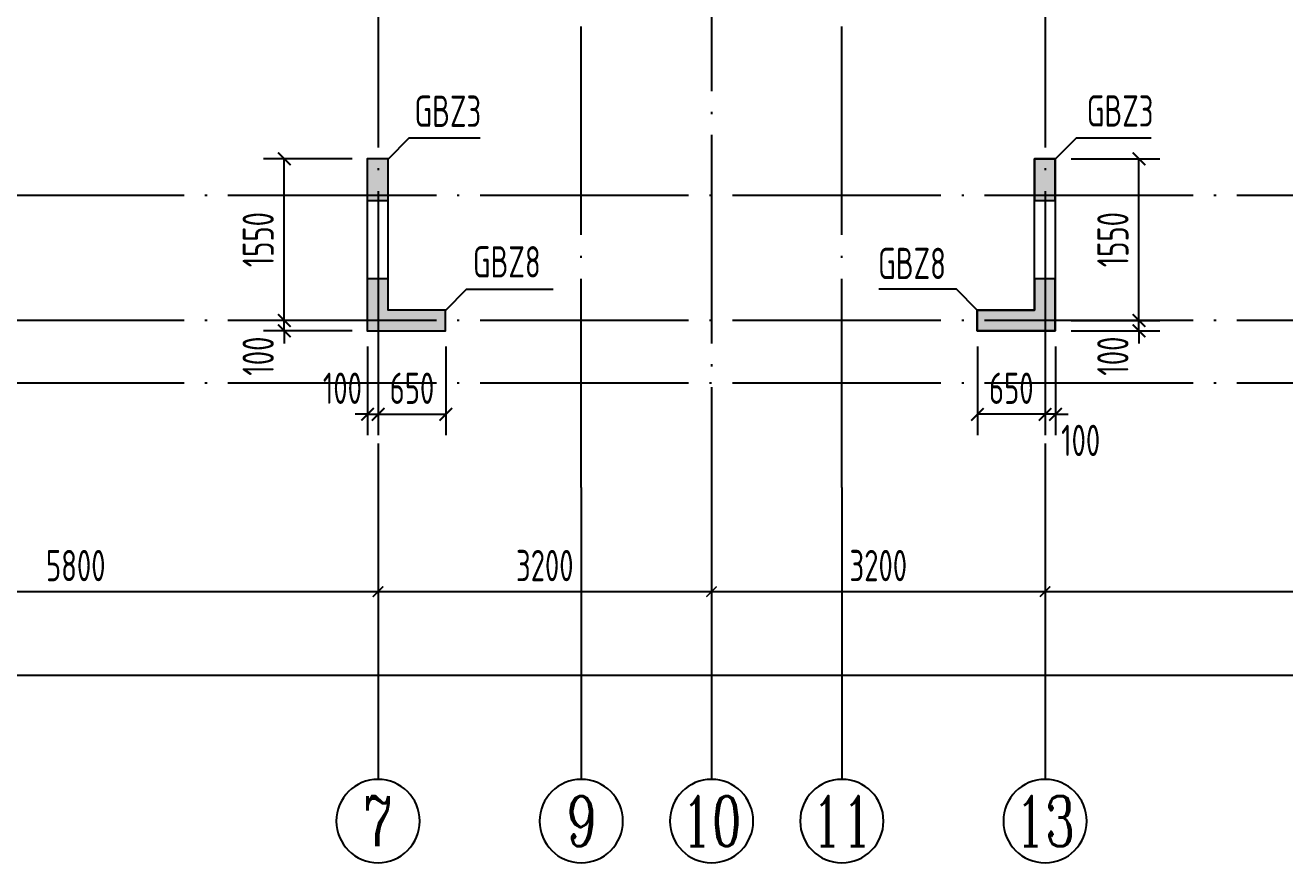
# Model space of a CAD drawing. Extents: x -812054 to 22247, y -644080 to 1003627.
# Drawn here: x -474868 to -462783, y -365126 to -357095 of the extents above; entities that cross this region are included whole.
import ezdxf
from ezdxf.enums import TextEntityAlignment as Align

# ---------------------------------------------------------------- set-up
doc = ezdxf.new("R2010")
doc.units = 0
doc.header["$LTSCALE"] = 1000
doc.linetypes.add('DOTE', pattern=[2.42, 2, -0.2, 0.02, -0.2])
doc.layers.get('0').update_dxf_attribs({"linetype": 'CONTINUOUS'})
doc.layers.get('DEFPOINTS').update_dxf_attribs({"linetype": 'CONTINUOUS'})
for name, color, linetype in [('A-AXIS', 1, 'CONTINUOUS'), ('A-DOTE', 10, 'DOTE'), ('AXIS_NUM', 7, 'CONTINUOUS'), ('S-Q墙实线', 6, 'CONTINUOUS'), ('S-Q墙标注', 3, 'CONTINUOUS'), ('S-X详图填充', 252, 'CONTINUOUS'), ('S-X详图实线', 4, 'CONTINUOUS'), ('S-Y一般标注', 3, 'CONTINUOUS'), ('S-Z柱编号', 6, 'CONTINUOUS')]:
    doc.layers.add(name, color=color, linetype=linetype)
doc.styles.add('TSSD_Axis', font='complex.shx', dxfattribs={"width": 0.7, "bigfont": 'hztxt.shx'})
doc.styles.add('TSSD_DIMENSION', font='Tssdeng.shx', dxfattribs={"width": 0.7, "bigfont": 'tssdchn.shx'})
doc.styles.add('TSSD_REIN', font='tssdeng.shx', dxfattribs={"width": 0.7, "height": 300, "bigfont": 'tssdchn.shx'})
doc.styles.add('结构文字', font='zstxt.shx', dxfattribs={"width": 0.7, "bigfont": 'zshz.shx'})
doc.dimstyles.new('STRUCK', dxfattribs={"dimtxt": 400, "dimasz": 121, "dimexe": 200, "dimexo": 150, "dimgap": 115, "dimtad": 1, "dimdec": 0, "dimdsep": 46, "dimtxsty": '结构文字', "dimblk": 'ARCHTICK', "dimcen": 400, "dimclrd": 3, "dimclre": 3, "dimclrt": 7, "dimadec": 0, "dimazin": 0, "dimtfac": 1, "dimtdec": 0, "dimtix": 1, "dimtmove": 2, "dimatfit": 3, "dimldrblk": '_DIMX', "dimfxl": 1, "dimtolj": 1, "dimtzin": 0, "dimarcsym": 0})
doc.dimstyles.new('TSSD_100_100', dxfattribs={"dimtxt": 300, "dimasz": 100, "dimexe": 100, "dimexo": 250, "dimgap": 100, "dimtad": 1, "dimdec": 0, "dimzin": 0, "dimdsep": 46, "dimtxsty": 'TSSD_DIMENSION', "dimblk": 'ARCHTICK', "dimcen": 0, "dimdle": 100, "dimclrt": 7, "dimadec": 0, "dimazin": 0, "dimtfac": 1, "dimtdec": 0, "dimtix": 1, "dimtmove": 2, "dimatfit": 3, "dimldrblk": 'ARCHTICK', "dimfxl": 1, "dimtolj": 1, "dimtzin": 0, "dimarcsym": 0})

# ---------------------------------------------------------------- blocks, each defined once
blk = doc.blocks.new('_ArchTick')
at = {"color": 0, "linetype": 'ByBlock', "const_width": 0.15}
blk.add_lwpolyline([(-0.5, -0.5), (0.5, 0.5)], dxfattribs=at)
blk = doc.blocks.new('*D174')
at = {"layer": 'DEFPOINTS', "color": 0, "transparency": 16777216}
for p in [(8100, 3600), (13900, 3600), (13900, 2600)]:
    blk.add_point(p, dxfattribs=at)
at = {"layer": 'S-Y一般标注', "color": 0, "lineweight": -2, "transparency": 16777216}
for p, q in [((8100, 3350), (8100, 2500)), ((13900, 3350), (13900, 2500)), ((8000, 2600), (14000, 2600))]:
    blk.add_line(p, q, dxfattribs=at)
at = {"layer": 'S-Y一般标注', "color": 0, "lineweight": -2, "transparency": 16777216, "xscale": 100, "yscale": 100, "zscale": 100, "rotation": 180}
blk.add_blockref('_ArchTick', (8100, 2600), dxfattribs=at)
at = {"layer": 'S-Y一般标注', "color": 0, "lineweight": -2, "transparency": 16777216, "xscale": 100, "yscale": 100, "zscale": 100}
blk.add_blockref('_ArchTick', (13900, 2600), dxfattribs=at)
at = {"layer": 'S-Y一般标注', "color": 7, "transparency": 16777216, "insert": (11000, 2850), "char_height": 300, "attachment_point": 5, "style": 'TSSD_DIMENSION'}
blk.add_mtext('\\A1;5800', dxfattribs=at)
blk = doc.blocks.new('ts_axno')
at = {"color": 0, "linetype": 'ByBlock', "lineweight": -2}
blk.add_circle((0, 0), 0.5, dxfattribs=at)
at = {"color": 0, "linetype": 'ByBlock', "lineweight": -2, "style": 'TSSD_Axis', "width": 0.7}
blk.add_attdef('A', text='', height=0.6, dxfattribs=at).set_placement((0, 0), align=Align.MIDDLE_CENTER)
blk = doc.blocks.new('*D175')
at = {"layer": 'DEFPOINTS', "color": 0, "transparency": 16777216}
for p in [(17100, 3600), (20300, 3600), (20300, 2600)]:
    blk.add_point(p, dxfattribs=at)
at = {"layer": 'S-Y一般标注', "color": 0, "lineweight": -2, "transparency": 16777216}
for p, q in [((17100, 3350), (17100, 2500)), ((20300, 3350), (20300, 2500)), ((17000, 2600), (20400, 2600))]:
    blk.add_line(p, q, dxfattribs=at)
at = {"layer": 'S-Y一般标注', "color": 0, "lineweight": -2, "transparency": 16777216, "xscale": 100, "yscale": 100, "zscale": 100, "rotation": 180}
blk.add_blockref('_ArchTick', (17100, 2600), dxfattribs=at)
at = {"layer": 'S-Y一般标注', "color": 0, "lineweight": -2, "transparency": 16777216, "xscale": 100, "yscale": 100, "zscale": 100}
blk.add_blockref('_ArchTick', (20300, 2600), dxfattribs=at)
at = {"layer": 'S-Y一般标注', "color": 7, "transparency": 16777216, "insert": (18700, 2850), "char_height": 300, "attachment_point": 5, "style": 'TSSD_DIMENSION'}
blk.add_mtext('\\A1;3200', dxfattribs=at)
blk = doc.blocks.new('*D176')
at = {"layer": 'DEFPOINTS', "color": 0, "transparency": 16777216}
for p in [(20300, 3600), (26100, 3600), (26100, 2600)]:
    blk.add_point(p, dxfattribs=at)
at = {"layer": 'S-Y一般标注', "color": 0, "lineweight": -2, "transparency": 16777216}
for p, q in [((20300, 3350), (20300, 2500)), ((26100, 3350), (26100, 2500)), ((20200, 2600), (26200, 2600))]:
    blk.add_line(p, q, dxfattribs=at)
at = {"layer": 'S-Y一般标注', "color": 0, "lineweight": -2, "transparency": 16777216, "xscale": 100, "yscale": 100, "zscale": 100, "rotation": 180}
blk.add_blockref('_ArchTick', (20300, 2600), dxfattribs=at)
at = {"layer": 'S-Y一般标注', "color": 0, "lineweight": -2, "transparency": 16777216, "xscale": 100, "yscale": 100, "zscale": 100}
blk.add_blockref('_ArchTick', (26100, 2600), dxfattribs=at)
at = {"layer": 'S-Y一般标注', "color": 7, "transparency": 16777216, "insert": (23200, 2850), "char_height": 300, "attachment_point": 5, "style": 'TSSD_DIMENSION'}
blk.add_mtext('\\A1;5800', dxfattribs=at)
blk = doc.blocks.new('*D182')
at = {"layer": 'DEFPOINTS', "color": 0, "transparency": 16777216}
for p in [(4600, 3600), (54600, 3600), (54600, 1800)]:
    blk.add_point(p, dxfattribs=at)
at = {"layer": 'S-Y一般标注', "color": 0, "lineweight": -2, "transparency": 16777216}
for p, q in [((4600, 3350), (4600, 1700)), ((54600, 3350), (54600, 1700)), ((4500, 1800), (54700, 1800))]:
    blk.add_line(p, q, dxfattribs=at)
at = {"layer": 'S-Y一般标注', "color": 0, "lineweight": -2, "transparency": 16777216, "xscale": 100, "yscale": 100, "zscale": 100, "rotation": 180}
blk.add_blockref('_ArchTick', (4600, 1800), dxfattribs=at)
at = {"layer": 'S-Y一般标注', "color": 0, "lineweight": -2, "transparency": 16777216, "xscale": 100, "yscale": 100, "zscale": 100}
blk.add_blockref('_ArchTick', (54600, 1800), dxfattribs=at)
at = {"layer": 'S-Y一般标注', "color": 7, "transparency": 16777216, "insert": (29600, 2050), "char_height": 300, "attachment_point": 5, "style": 'TSSD_DIMENSION'}
blk.add_mtext('\\A1;50000', dxfattribs=at)
blk = doc.blocks.new('*D183')
at = {"layer": 'DEFPOINTS', "color": 0, "transparency": 16777216}
for p in [(13900, 3600), (17100, 3600), (17100, 2600)]:
    blk.add_point(p, dxfattribs=at)
at = {"layer": 'S-Y一般标注', "color": 0, "lineweight": -2, "transparency": 16777216}
for p, q in [((13900, 3350), (13900, 2500)), ((17100, 3350), (17100, 2500)), ((13800, 2600), (17200, 2600))]:
    blk.add_line(p, q, dxfattribs=at)
at = {"layer": 'S-Y一般标注', "color": 0, "lineweight": -2, "transparency": 16777216, "xscale": 100, "yscale": 100, "zscale": 100, "rotation": 180}
blk.add_blockref('_ArchTick', (13900, 2600), dxfattribs=at)
at = {"layer": 'S-Y一般标注', "color": 0, "lineweight": -2, "transparency": 16777216, "xscale": 100, "yscale": 100, "zscale": 100}
blk.add_blockref('_ArchTick', (17100, 2600), dxfattribs=at)
at = {"layer": 'S-Y一般标注', "color": 7, "transparency": 16777216, "insert": (15500, 2850), "char_height": 300, "attachment_point": 5, "style": 'TSSD_DIMENSION'}
blk.add_mtext('\\A1;3200', dxfattribs=at)
blk = doc.blocks.new('*D2023')
at = {"layer": 'DEFPOINTS', "color": 0, "transparency": 16777216}
for p in [(-472383, -359926), (-471583, -359926), (-471583, -360026)]:
    blk.add_point(p, dxfattribs=at)
at = {"layer": 'S-Q墙标注', "color": 3, "lineweight": -2, "transparency": 16777216}
for p, q in [((-472383, -359926), (-472383, -359805)), ((-471733, -359926), (-472583, -359926)), ((-472383, -360026), (-472383, -359926)), ((-471733, -360026), (-472583, -360026)), ((-472383, -360026), (-472383, -360147))]:
    blk.add_line(p, q, dxfattribs=at)
at = {"layer": 'S-Q墙标注', "color": 3, "lineweight": -2, "transparency": 16777216, "xscale": 121, "yscale": 121, "zscale": 121}
for p, rotation in [((-472383, -359926), 270), ((-472383, -360026), 90)]:
    blk.add_blockref('_ArchTick', p, dxfattribs=dict(at, rotation=rotation))
at = {"layer": 'S-Q墙标注', "color": 7, "transparency": 16777216, "insert": (-472633, -360268), "char_height": 300, "attachment_point": 5, "rotation": 90, "style": 'TSSD_REIN'}
blk.add_mtext('\\A1;100', dxfattribs=at)
blk = doc.blocks.new('_DIMX')
blk.add_line((-150, 0), (150, 0))
at = {"const_width": 50}
blk.add_lwpolyline([(-70, -70), (70, 70)], dxfattribs=at)
blk = doc.blocks.new('*D2024')
at = {"layer": 'DEFPOINTS', "color": 0, "transparency": 16777216}
for p in [(-472383, -358376), (-471583, -358376), (-471583, -359926)]:
    blk.add_point(p, dxfattribs=at)
at = {"layer": 'S-Q墙标注', "color": 3, "lineweight": -2, "transparency": 16777216}
for p, q in [((-471733, -358376), (-472583, -358376)), ((-472383, -359926), (-472383, -358376)), ((-471733, -359926), (-472583, -359926))]:
    blk.add_line(p, q, dxfattribs=at)
at = {"layer": 'S-Q墙标注', "color": 3, "lineweight": -2, "transparency": 16777216, "xscale": 121, "yscale": 121, "zscale": 121}
for p, rotation in [((-472383, -358376), 90), ((-472383, -359926), 270)]:
    blk.add_blockref('_ArchTick', p, dxfattribs=dict(at, rotation=rotation))
at = {"layer": 'S-Q墙标注', "color": 7, "transparency": 16777216, "insert": (-472633, -359151), "char_height": 300, "attachment_point": 5, "rotation": 90, "style": 'TSSD_REIN'}
blk.add_mtext('\\A1;1550', dxfattribs=at)
blk = doc.blocks.new('*D2025')
at = {"layer": 'DEFPOINTS', "color": 0, "transparency": 16777216}
for p in [(-471583, -360026), (-471483, -360026), (-471483, -360826)]:
    blk.add_point(p, dxfattribs=at)
at = {"layer": 'S-Q墙标注', "color": 3, "lineweight": -2, "transparency": 16777216}
for p, q in [((-471583, -360176), (-471583, -361026)), ((-471483, -360176), (-471483, -361026)), ((-471583, -360826), (-471704, -360826)), ((-471583, -360826), (-471483, -360826)), ((-471483, -360826), (-471362, -360826))]:
    blk.add_line(p, q, dxfattribs=at)
at = {"layer": 'S-Q墙标注', "color": 3, "lineweight": -2, "transparency": 16777216, "xscale": 121, "yscale": 121, "zscale": 121}
blk.add_blockref('_ArchTick', (-471583, -360826), dxfattribs=at)
at = {"layer": 'S-Q墙标注', "color": 3, "lineweight": -2, "transparency": 16777216, "xscale": 121, "yscale": 121, "zscale": 121, "rotation": 180}
blk.add_blockref('_ArchTick', (-471483, -360826), dxfattribs=at)
at = {"layer": 'S-Q墙标注', "color": 7, "transparency": 16777216, "insert": (-471825, -360576), "char_height": 300, "attachment_point": 5, "style": 'TSSD_REIN'}
blk.add_mtext('\\A1;100', dxfattribs=at)
blk = doc.blocks.new('*D2026')
at = {"layer": 'DEFPOINTS', "color": 0, "transparency": 16777216}
for p in [(-471483, -360026), (-470833, -360026), (-470833, -360826)]:
    blk.add_point(p, dxfattribs=at)
at = {"layer": 'S-Q墙标注', "color": 3, "lineweight": -2, "transparency": 16777216}
for p, q in [((-471483, -360176), (-471483, -361026)), ((-470833, -360176), (-470833, -361026)), ((-471483, -360826), (-470833, -360826))]:
    blk.add_line(p, q, dxfattribs=at)
at = {"layer": 'S-Q墙标注', "color": 3, "lineweight": -2, "transparency": 16777216, "xscale": 121, "yscale": 121, "zscale": 121, "rotation": 180}
blk.add_blockref('_ArchTick', (-471483, -360826), dxfattribs=at)
at = {"layer": 'S-Q墙标注', "color": 3, "lineweight": -2, "transparency": 16777216, "xscale": 121, "yscale": 121, "zscale": 121}
blk.add_blockref('_ArchTick', (-470833, -360826), dxfattribs=at)
at = {"layer": 'S-Q墙标注', "color": 7, "transparency": 16777216, "insert": (-471158, -360576), "char_height": 300, "attachment_point": 5, "style": 'TSSD_REIN'}
blk.add_mtext('\\A1;650', dxfattribs=at)
blk = doc.blocks.new('*D2054')
at = {"layer": 'DEFPOINTS', "color": 0, "transparency": 16777216}
for p in [(-464983, -359926), (-464183, -359926), (-464983, -360026)]:
    blk.add_point(p, dxfattribs=at)
at = {"layer": 'S-Q墙标注', "color": 3, "lineweight": -2, "transparency": 16777216}
for p, q in [((-464183, -359926), (-464183, -359805)), ((-464833, -359926), (-463983, -359926)), ((-464183, -360026), (-464183, -359926)), ((-464833, -360026), (-463983, -360026)), ((-464183, -360026), (-464183, -360147))]:
    blk.add_line(p, q, dxfattribs=at)
at = {"layer": 'S-Q墙标注', "color": 3, "lineweight": -2, "transparency": 16777216, "xscale": 121, "yscale": 121, "zscale": 121}
for p, rotation in [((-464183, -359926), 270), ((-464183, -360026), 90)]:
    blk.add_blockref('_ArchTick', p, dxfattribs=dict(at, rotation=rotation))
at = {"layer": 'S-Q墙标注', "color": 7, "transparency": 16777216, "insert": (-464433, -360268), "char_height": 300, "attachment_point": 5, "rotation": 90, "style": 'TSSD_REIN'}
blk.add_mtext('\\A1;100', dxfattribs=at)
blk = doc.blocks.new('*D2055')
at = {"layer": 'DEFPOINTS', "color": 0, "transparency": 16777216}
for p in [(-464983, -358376), (-464183, -358376), (-464983, -359926)]:
    blk.add_point(p, dxfattribs=at)
at = {"layer": 'S-Q墙标注', "color": 3, "lineweight": -2, "transparency": 16777216}
for p, q in [((-464833, -358376), (-463983, -358376)), ((-464183, -359926), (-464183, -358376)), ((-464833, -359926), (-463983, -359926))]:
    blk.add_line(p, q, dxfattribs=at)
at = {"layer": 'S-Q墙标注', "color": 3, "lineweight": -2, "transparency": 16777216, "xscale": 121, "yscale": 121, "zscale": 121}
for p, rotation in [((-464183, -358376), 90), ((-464183, -359926), 270)]:
    blk.add_blockref('_ArchTick', p, dxfattribs=dict(at, rotation=rotation))
at = {"layer": 'S-Q墙标注', "color": 7, "transparency": 16777216, "insert": (-464433, -359151), "char_height": 300, "attachment_point": 5, "rotation": 90, "style": 'TSSD_REIN'}
blk.add_mtext('\\A1;1550', dxfattribs=at)
blk = doc.blocks.new('*D2056')
at = {"layer": 'DEFPOINTS', "color": 0, "transparency": 16777216}
for p in [(-465084, -360026), (-464983, -360026), (-465084, -360826)]:
    blk.add_point(p, dxfattribs=at)
at = {"layer": 'S-Q墙标注', "color": 3, "lineweight": -2, "transparency": 16777216}
for p, q in [((-465084, -360176), (-465084, -361026)), ((-464983, -360176), (-464983, -361026)), ((-465084, -360826), (-465205, -360826)), ((-464983, -360826), (-465084, -360826)), ((-464983, -360826), (-464862, -360826))]:
    blk.add_line(p, q, dxfattribs=at)
at = {"layer": 'S-Q墙标注', "color": 3, "lineweight": -2, "transparency": 16777216, "xscale": 121, "yscale": 121, "zscale": 121}
blk.add_blockref('_ArchTick', (-465084, -360826), dxfattribs=at)
at = {"layer": 'S-Q墙标注', "color": 3, "lineweight": -2, "transparency": 16777216, "xscale": 121, "yscale": 121, "zscale": 121, "rotation": 180}
blk.add_blockref('_ArchTick', (-464983, -360826), dxfattribs=at)
at = {"layer": 'S-Q墙标注', "color": 7, "transparency": 16777216, "insert": (-464742, -361076), "char_height": 300, "attachment_point": 5, "style": 'TSSD_REIN'}
blk.add_mtext('\\A1;100', dxfattribs=at)
blk = doc.blocks.new('*D2057')
at = {"layer": 'DEFPOINTS', "color": 0, "transparency": 16777216}
for p in [(-465733, -360026), (-465084, -360026), (-465733, -360826)]:
    blk.add_point(p, dxfattribs=at)
at = {"layer": 'S-Q墙标注', "color": 3, "lineweight": -2, "transparency": 16777216}
for p, q in [((-465733, -360176), (-465733, -361026)), ((-465084, -360176), (-465084, -361026)), ((-465084, -360826), (-465733, -360826))]:
    blk.add_line(p, q, dxfattribs=at)
at = {"layer": 'S-Q墙标注', "color": 3, "lineweight": -2, "transparency": 16777216, "xscale": 121, "yscale": 121, "zscale": 121, "rotation": 180}
blk.add_blockref('_ArchTick', (-465733, -360826), dxfattribs=at)
at = {"layer": 'S-Q墙标注', "color": 3, "lineweight": -2, "transparency": 16777216, "xscale": 121, "yscale": 121, "zscale": 121}
blk.add_blockref('_ArchTick', (-465084, -360826), dxfattribs=at)
at = {"layer": 'S-Q墙标注', "color": 7, "transparency": 16777216, "insert": (-465408, -360576), "char_height": 300, "attachment_point": 5, "style": 'TSSD_REIN'}
blk.add_mtext('\\A1;650', dxfattribs=at)
blk = doc.blocks.new('20210726.16395156')
at = {"layer": 'A-AXIS'}
for p, q in [((13900, 3600), (13900, 800)), ((15850, 3600), (15850, 800)), ((17100, 3600), (17100, 800)), ((18350, 3600.1), (18350, 800.1)), ((20300, 3600), (20300, 800))]:
    blk.add_line(p, q, dxfattribs=at)
at = {"layer": 'A-DOTE'}
for p, q in [((13900.2, 13700), (13900, 3600)), ((20299.8, 13700), (20300, 3600)), ((15850, 3600), (15850, 11500)), ((18350, 3600.1), (18350, 11500)), ((17100, 9400), (17100, 3600)), ((55600, 6400), (3600, 6400)), ((55600, 5200), (3600, 5200)), ((55600, 4600), (3600, 4600))]:
    blk.add_line(p, q, dxfattribs=at)
at = {"layer": 'A-AXIS'}
ref = blk.add_blockref('ts_axno', (13900, 400), dxfattribs=dict(at, xscale=-800, yscale=800, zscale=800, rotation=180))
ref.add_attrib('5', '7', dxfattribs={"layer": 'AXIS_NUM', "height": 480, "style": 'TSSD_Axis', "width": 0.7}).set_placement((13900, 400), align=Align.MIDDLE_CENTER)
ref = blk.add_blockref('ts_axno', (15850, 400), dxfattribs=dict(at, xscale=-800, yscale=800, zscale=800, rotation=180))
ref.add_attrib('5', '9', dxfattribs={"layer": 'AXIS_NUM', "height": 480, "style": 'TSSD_Axis', "width": 0.7}).set_placement((15850, 400), align=Align.MIDDLE_CENTER)
ref = blk.add_blockref('ts_axno', (17100, 400), dxfattribs=dict(at, xscale=-800, yscale=800, zscale=800, rotation=180))
ref.add_attrib('8', '10', dxfattribs={"layer": 'AXIS_NUM', "height": 480, "style": 'TSSD_Axis', "width": 0.7}).set_placement((17100, 400), align=Align.MIDDLE_CENTER)
ref = blk.add_blockref('ts_axno', (18350, 400.1), dxfattribs=dict(at, xscale=-800, yscale=800, zscale=800, rotation=180))
ref.add_attrib('5', '11', dxfattribs={"layer": 'AXIS_NUM', "height": 480, "style": 'TSSD_Axis', "width": 0.7}).set_placement((18350, 400.1), align=Align.MIDDLE_CENTER)
ref = blk.add_blockref('ts_axno', (20300, 400), dxfattribs=dict(at, xscale=-800, yscale=800, zscale=800, rotation=180))
ref.add_attrib('8', '13', dxfattribs={"layer": 'AXIS_NUM', "height": 480, "style": 'TSSD_Axis', "width": 0.7}).set_placement((20300, 400), align=Align.MIDDLE_CENTER)
at = {"layer": 'S-Y一般标注'}
for base, p1, p2, picture, middle in [((54600, 1800), (4600, 3600), (54600, 3600), '*D182', (29600, 2050)), ((13900, 2600), (8100, 3600), (13900, 3600), '*D174', (11000, 2850)), ((17100, 2600), (13900, 3600), (17100, 3600), '*D183', (15500, 2850)), ((20300, 2600), (17100, 3600), (20300, 3600), '*D175', (18700, 2850)), ((26100, 2600), (20300, 3600), (26100, 3600), '*D176', (23200, 2850))]:
    dim = blk.add_linear_dim(base=base, p1=p1, p2=p2, dimstyle='TSSD_100_100', dxfattribs=at)
    dim.commit()
    dim.dimension.update_dxf_attribs({"geometry": picture, "text_midpoint": middle})

msp = doc.modelspace()

# ---------------------------------------------------------------- hatches: boundary and pattern name
at = {"layer": 'S-X详图填充'}
h = msp.add_hatch(color=256, dxfattribs=at)
h.dxf.hatch_style = 1
h.paths.add_polyline_path([(-471585.94, -358776.28), (-471385.94, -358776.28), (-471385.94, -358376.28), (-471585.94, -358376.28)])
h = msp.add_hatch(color=256, dxfattribs=at)
h.dxf.hatch_style = 1
h.paths.add_polyline_path([(-465185.99, -358776.28), (-464985.99, -358776.28), (-464985.99, -358376.28), (-465185.99, -358376.28)])
h = msp.add_hatch(color=256, dxfattribs=at)
h.dxf.hatch_style = 1
h.paths.add_polyline_path([(-471385.94, -359526.28), (-471585.94, -359526.28), (-471585.94, -360026.28), (-470835.96, -360026.28), (-470835.96, -359826.28), (-471385.94, -359826.28)])
h = msp.add_hatch(color=256, dxfattribs=at)
h.dxf.hatch_style = 1
h.paths.add_polyline_path([(-464985.99, -359526.28), (-465185.99, -359526.28), (-465185.99, -359826.28), (-465735.98, -359826.28), (-465735.98, -360026.28), (-464985.99, -360026.28)])

# ---------------------------------------------------------------- linework, layer by layer
at = {"layer": 'S-Q墙实线'}
for points in [[(-471585.94, -360026.28), (-470835.96, -360026.28), (-470835.96, -359826.28), (-471385.94, -359826.28), (-471385.94, -358376.28), (-471585.94, -358376.28)], [(-464985.99, -360026.28), (-465735.98, -360026.28), (-465735.98, -359826.28), (-465185.99, -359826.28), (-465185.99, -358726.27), (-465185.99, -358376.28), (-464985.99, -358376.28), (-464985.99, -358726.27)]]:
    msp.add_lwpolyline(points, close=True, dxfattribs=at)
at = {"layer": 'S-X详图实线'}
for points in [[(-471585.94, -358776.28), (-471385.94, -358776.28), (-471385.94, -358376.28), (-471585.94, -358376.28), (-471585.94, -358776.28)], [(-465185.99, -358776.28), (-464985.99, -358776.28), (-464985.99, -358376.28), (-465185.99, -358376.28), (-465185.99, -358776.28)], [(-471385.94, -359526.28), (-471585.94, -359526.28), (-471585.94, -360026.28), (-470835.96, -360026.28), (-470835.96, -359826.28), (-471385.94, -359826.28), (-471385.94, -359526.28)], [(-464985.99, -359526.28), (-465185.99, -359526.28), (-465185.99, -359826.28), (-465735.98, -359826.28), (-465735.98, -360026.28), (-464985.99, -360026.28), (-464985.99, -359526.28)]]:
    msp.add_lwpolyline(points, close=True, dxfattribs=at)
at = {"layer": 'S-Z柱编号', "color": 7}
for points in [[(-471383.45, -358376.28), (-471183.45, -358176.28), (-470504.85, -358176.28)], [(-464983.5, -358376.28), (-464783.5, -358176.28), (-464064.3, -358176.28)], [(-470833.47, -359826.28), (-470633.47, -359626.28), (-469803.69, -359626.28)], [(-465733.49, -359826.28), (-465933.49, -359626.28), (-466677, -359626.28)]]:
    msp.add_lwpolyline(points, dxfattribs=at)

# ---------------------------------------------------------------- block references
at = {"layer": 'A-DOTE'}
msp.add_blockref('20210726.16395156', (-485383.47, -365126.32), dxfattribs=at)

# ---------------------------------------------------------------- texts
at = {"layer": 'S-Z柱编号', "color": 7, "style": 'TSSD_REIN', "width": 0.7}
for s, p in [('GBZ3', (-471133.62, -358159.53)), ('GBZ3', (-464683.5, -358156.78)), ('GBZ8', (-470573.24, -359603.88)), ('GBZ8', (-466685.39, -359619.22))]:
    msp.add_text(s, height=300, dxfattribs=at).set_placement(p, align=Align.BOTTOM_LEFT)

# ---------------------------------------------------------------- dimensions: what is measured, and where the dimension line sits
at = {"layer": 'S-Q墙标注'}
for base, p1, p2, angle, picture, middle in [((-472383.45, -358376.28), (-471583.45, -359926.27), (-471583.45, -358376.28), 90, '*D2024', (-472633.45, -359151.28)), ((-464183.48, -358376.28), (-464983.48, -359926.27), (-464983.48, -358376.28), 90, '*D2055', (-464433.48, -359151.28)), ((-465733.47, -360826.28), (-465083.5, -360026.28), (-465733.47, -360026.28), 180, '*D2057', (-465408.48, -360576.28))]:
    dim = msp.add_linear_dim(base=base, p1=p1, p2=p2, angle=angle, dimstyle='STRUCK', override={"dimtxt": 300, "dimgap": 100, "dimtxsty": 'TSSD_REIN'}, dxfattribs=at)
    dim.commit()
    dim.dimension.update_dxf_attribs({"geometry": picture, "text_midpoint": middle})
for base, p1, p2, angle, picture, middle in [((-472383.45, -359926.27), (-471583.45, -360026.28), (-471583.45, -359926.27), 90, '*D2023', (-472633.45, -360268.21)), ((-464183.48, -359926.27), (-464983.48, -360026.28), (-464983.48, -359926.27), 90, '*D2054', (-464433.48, -360268.21)), ((-465083.5, -360826.28), (-464983.48, -360026.28), (-465083.5, -360026.28), 180, '*D2056', (-464741.55, -361076.28))]:
    dim = msp.add_linear_dim(base=base, p1=p1, p2=p2, angle=angle, dimstyle='STRUCK', override={"dimtxt": 300, "dimgap": 100, "dimtxsty": 'TSSD_REIN'}, dxfattribs=at)
    dim.commit()
    dim.dimension.update_dxf_attribs({"geometry": picture, "text_midpoint": middle, "dimtype": 160})
dim = msp.add_linear_dim(base=(-471483.43, -360826.28), p1=(-471583.45, -360026.28), p2=(-471483.43, -360026.28), dimstyle='STRUCK', override={"dimtxt": 300, "dimgap": 100, "dimtxsty": 'TSSD_REIN'}, dxfattribs=at)
dim.commit()
dim.dimension.update_dxf_attribs({"geometry": '*D2025', "text_midpoint": (-471825.38, -360576.28), "dimtype": 160})
dim = msp.add_linear_dim(base=(-470833.47, -360826.28), p1=(-471483.43, -360026.28), p2=(-470833.47, -360026.28), dimstyle='STRUCK', override={"dimtxt": 300, "dimgap": 100, "dimtxsty": 'TSSD_REIN'}, dxfattribs=at)
dim.commit()
dim.dimension.update_dxf_attribs({"geometry": '*D2026', "text_midpoint": (-471158.45, -360576.28)})

doc.saveas('drawing.dxf')
